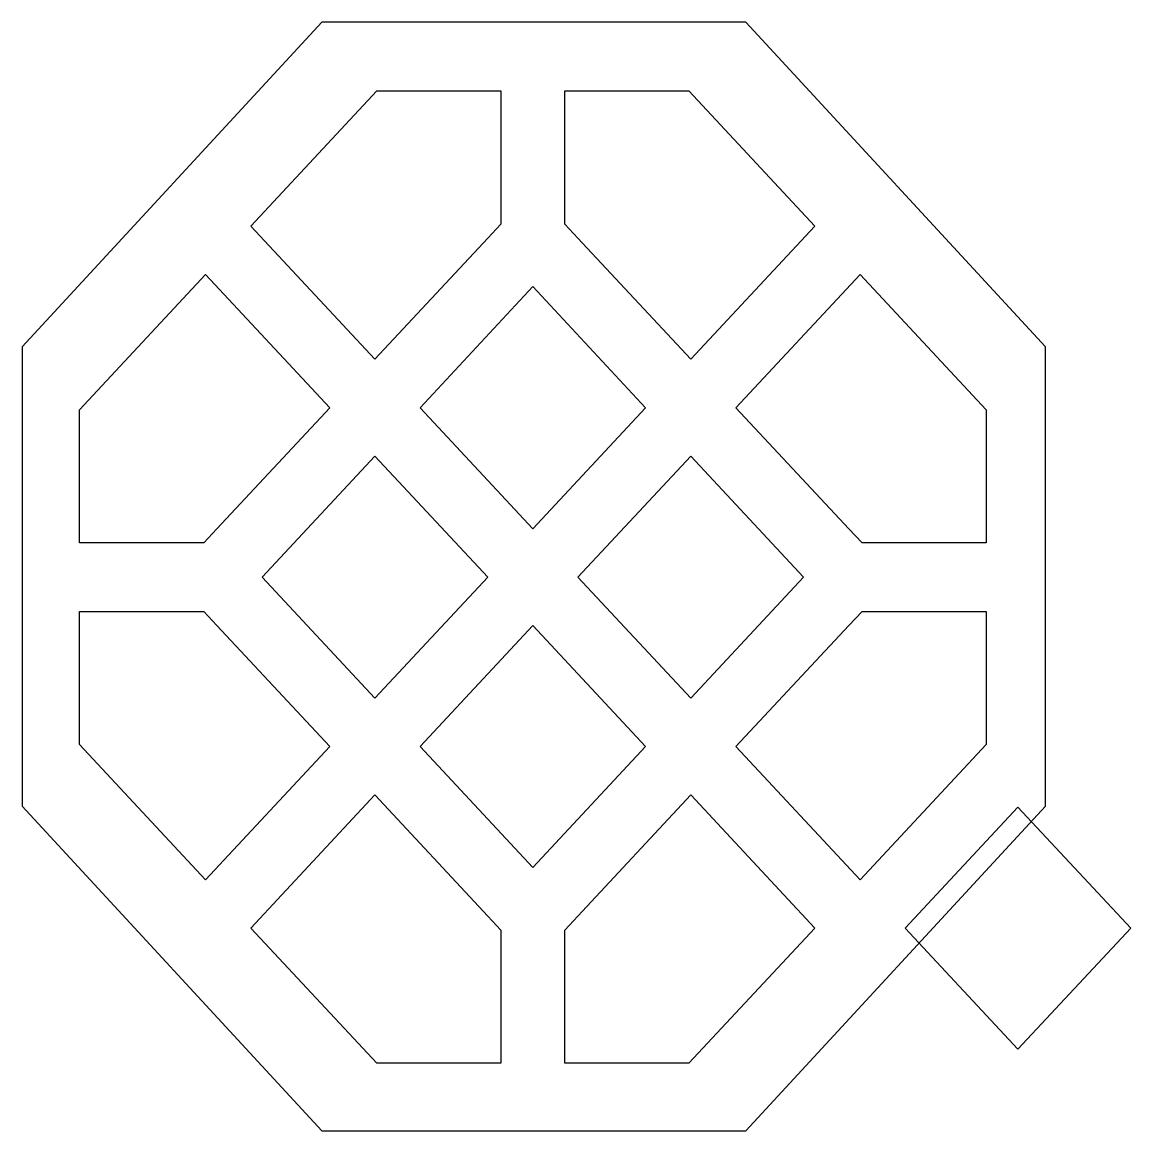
# Model space of a CAD drawing. Extents: x -64 to 73, y -67 to 70.
import ezdxf

# ---------------------------------------------------------------- set-up
doc = ezdxf.new("R2010")
doc.units = 0
doc.layers.add('LAYER_1', color=18, linetype='CONTINUOUS')

msp = doc.modelspace()

# ---------------------------------------------------------------- linework, layer by layer
at = {"layer": 'LAYER_1'}
for points in [[(25.34, -67.39), (62.38, -27.26), (62.38, 29.48), (25.34, 69.61), (-27.04, 69.61), (-64.07, 29.48), (-64.07, -27.26), (-27.04, -67.39)], [(-4.91, 59.36), (-4.91, 51.41), (-4.91, 44.66), (-6.55, 42.91), (-20.49, 27.95), (-35.83, 44.41), (-20.25, 61.11), (-4.91, 61.11)], [(33.89, 44.41), (18.55, 27.95), (4.61, 42.91), (2.98, 44.66), (2.98, 51.41), (2.98, 59.36), (2.98, 61.11), (18.32, 61.11)], [(-26.07, 21.97), (-40.01, 7.02), (-41.64, 5.26), (-56.98, 5.26), (-56.98, 21.72), (-41.4, 38.42)], [(55.04, 21.72), (55.04, 5.26), (39.71, 5.26), (38.07, 7.02), (24.13, 21.97), (39.47, 38.42)], [(12.97, 21.97), (-0.97, 7.02), (-14.91, 21.97), (-0.97, 36.93)], [(-6.55, 1.03), (-20.49, -13.93), (-34.43, 1.03), (-20.49, 15.99)], [(32.49, 1.03), (18.55, -13.93), (4.61, 1.03), (18.55, 15.99)], [(-40.01, -4.95), (-26.07, -19.91), (-41.4, -36.36), (-56.98, -19.66), (-56.98, -3.2), (-41.64, -3.2)], [(55.04, -19.66), (39.47, -36.36), (24.13, -19.91), (38.07, -4.95), (39.71, -3.2), (55.04, -3.2)], [(12.97, -19.91), (-0.97, -34.87), (-14.91, -19.91), (-0.97, -4.95)], [(-6.55, -40.85), (-4.91, -42.6), (-4.91, -49.34), (-4.91, -57.3), (-4.91, -59.05), (-20.25, -59.05), (-35.83, -42.34), (-20.49, -25.89)], [(33.89, -42.34), (18.32, -59.05), (2.98, -59.05), (2.98, -57.3), (2.98, -49.34), (2.98, -42.6), (4.61, -40.85), (18.55, -25.89)], [(72.93, -42.34), (58.98, -57.3), (45.04, -42.34), (58.98, -27.39)]]:
    msp.add_lwpolyline(points, close=True, dxfattribs=at)

doc.saveas('drawing.dxf')
